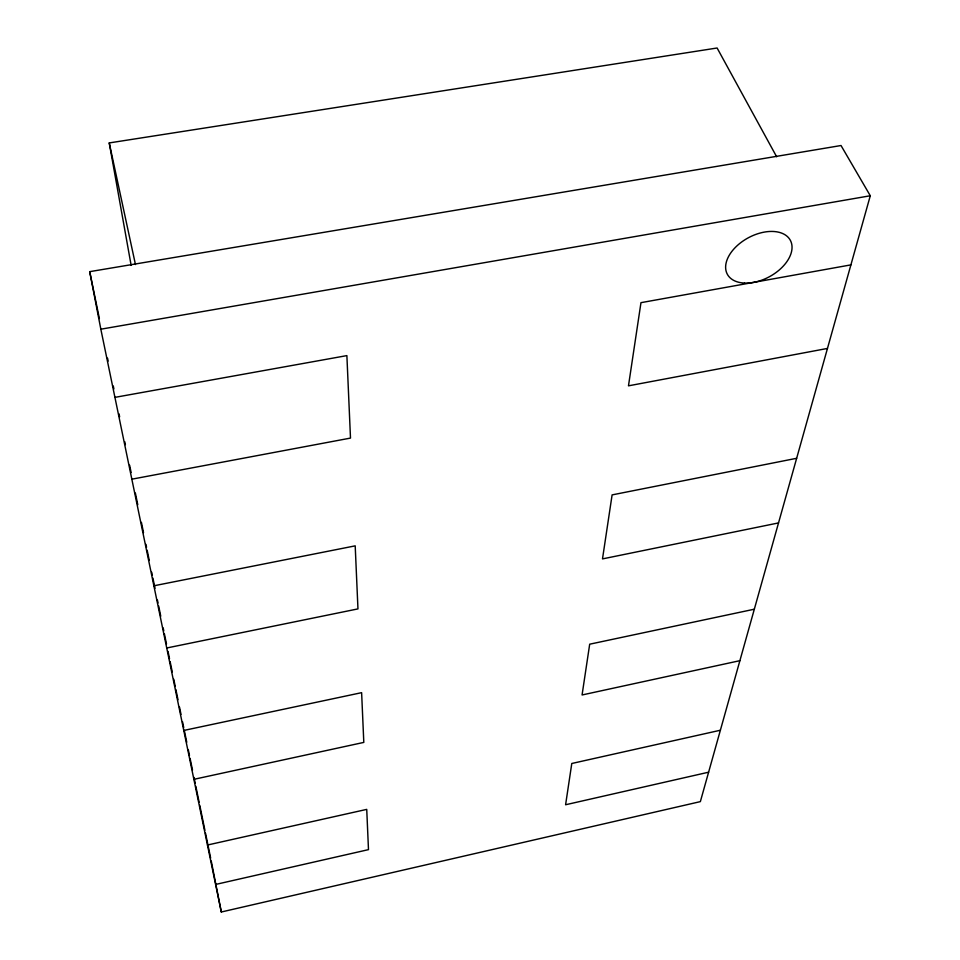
<?xml version="1.0" encoding="UTF-8"?>
<svg xmlns="http://www.w3.org/2000/svg" width="960" height="960" viewBox="0 0 960 960"><rect width="100%" height="100%" fill="white"/><g stroke="black" fill="none" stroke-linecap="round" stroke-linejoin="round"><path stroke-width="1.44" d="M870.288 195.756L700.356 801.624L221.304 912L100.836 329.196L89.712 271.656L841.02 145.524L870.288 195.756L100.836 329.196M215.616 884.448L368.484 849.636L366.732 809.388L207.468 845.028M708.612 772.2L565.596 804.756L571.788 763.488L720.384 730.236M193.884 779.328L363.804 742.404L361.62 692.664L183.78 730.452M739.896 660.672L582.072 694.968L589.692 644.196L754.332 609.204M166.728 647.988L357.96 608.892L355.2 545.856L153.876 585.792M778.524 522.924L602.496 558.9L612.108 494.892L796.656 458.292M131.832 479.184L350.496 438.084L346.884 355.608L114.924 397.368M827.472 348.432L628.476 385.836L640.968 302.664L850.908 264.876M131.148 265.392L109.236 142.932L717.108 48L776.64 156.756M109.236 142.932L135.456 264.54M89.712 271.656L99.384 318.576M107.544 358.152L108.144 361.092M113.292 386.016L113.892 388.944M119.028 413.868L119.64 416.796M124.776 441.72L125.388 444.648M129.612 465.18L131.124 472.512M135.36 493.032L137.784 504.756M141.408 522.36L143.52 532.62M145.944 544.344L146.544 547.272M147.156 550.212L149.268 560.472M151.692 572.196L152.292 575.136M152.892 578.064L155.016 588.324M157.428 600.06L158.04 602.988M158.64 605.916L160.752 616.188M163.176 627.912L163.776 630.84M164.388 633.78L166.5 644.04M168.012 651.372L169.524 658.704M170.124 661.632L172.248 671.892M173.76 679.224L175.272 686.556M175.872 689.484L177.996 699.744M179.508 707.076L181.008 714.408M182.52 721.74L183.732 727.608M184.344 730.536L186.756 742.26M188.268 749.592L189.48 755.46M190.08 758.388L192.504 770.124M194.016 777.444L195.228 783.312M195.828 786.252L199.152 802.368M199.764 805.308L204.9 830.232M205.5 833.16L210.648 858.084M211.248 861.012L221.304 912M744.504 283.08A35.784 22.14 -28.3 0 0 791.94 245.496A35.784 22.14 -28.3 0 0 740.064 243.204A35.784 22.14 -28.3 0 0 744.504 283.08"/></g></svg>
